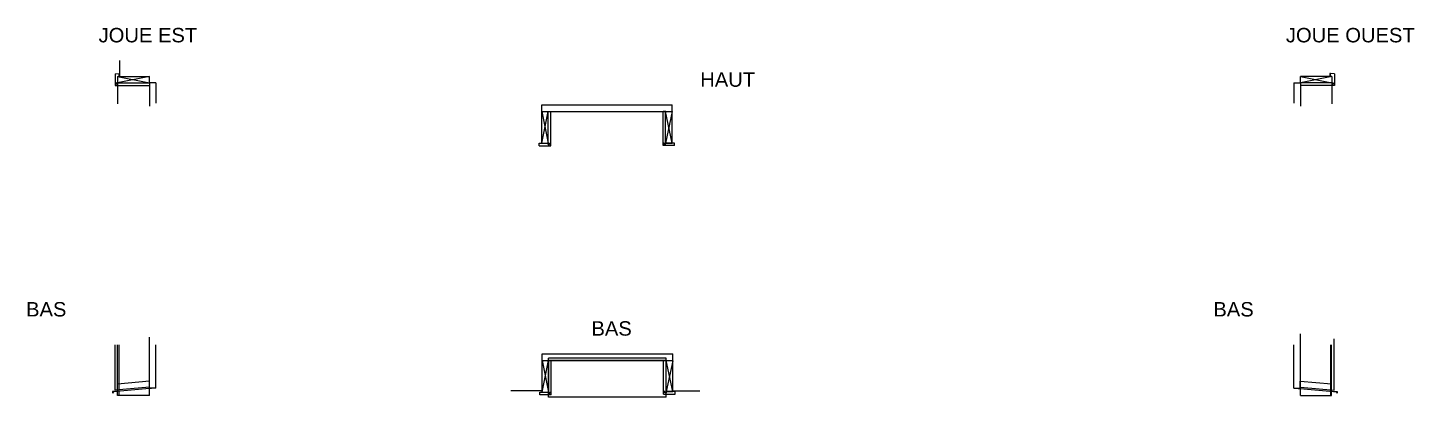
# Model space of a CAD drawing. Header units: millimetres. Extents: x -676 to 20789, y -6551 to 2506.
# Drawn here: x 11183 to 20789, y -5760 to -3199 of the extents above; entities that cross this region are included whole.
import ezdxf

# ---------------------------------------------------------------- set-up
doc = ezdxf.new("R2010")
doc.units = ezdxf.units.MM
doc.layers.get('0').update_dxf_attribs({"lineweight": 25, "true_color": 0xffffff})
for name, color, linetype, lineweight, true_color in [('0 ... Seuil', 178, 'Continuous', 25, 0x000000), ('Baie', 136, 'Continuous', 25, 0x008080), ('Compribande', 2, 'Continuous', 25, 0xffff00), ('Enduit', 42, 'Continuous', 25, 0xcd8900), ('FibreDeBois', 30, 'Continuous', 25, 0xff7f00), ('Montant Précadre', 16, 'Continuous', 25, 0x800000), ('Option Bois Brule ... OptionRecalepinage', 1, 'Continuous', 25, 0xff0000)]:
    doc.layers.add(name, color=color, linetype=linetype, lineweight=lineweight, true_color=true_color)
doc.styles.add('textstyle15', font='')
doc.styles.add('textstyle16', font='')
doc.styles.add('textstyle17', font='')
doc.styles.add('textstyle18', font='')
doc.styles.add('textstyle19', font='')
doc.styles.add('textstyle20', font='')
doc.styles.get('textstyle15').set_extended_font_data('Liberation Sans')
doc.styles.get('textstyle16').set_extended_font_data('Liberation Sans')
doc.styles.get('textstyle17').set_extended_font_data('Liberation Sans')
doc.styles.get('textstyle18').set_extended_font_data('Liberation Sans')
doc.styles.get('textstyle19').set_extended_font_data('Liberation Sans')
doc.styles.get('textstyle20').set_extended_font_data('Liberation Sans')

# ---------------------------------------------------------------- blocks, each defined once
blk = doc.blocks.new('SeuilBaie1_VueDessus')
at = {"layer": '0 ... Seuil'}
for p, q in [((-5, -271), (-5, 0)), ((810, 0), (-5, 0)), ((810, -271), (810, 0)), ((810, -15), (-5, -15)), ((-3.5, -235), (-3.5, -15)), ((808.5, -232), (808.5, -15)), ((-3.5, -235), (-5, -235)), ((810, -271), (-5, -271)), ((810, -232), (808.5, -232))]:
    blk.add_line(p, q, dxfattribs=at)
blk = doc.blocks.new('SeuilBaie1_VueCoupeEst')
at = {"layer": '0 ... Seuil'}
for p, q in [((1, 0), (-0.5, 0)), ((1, -14.9), (-49.2, -14.9)), ((-49.2, -14.9), (-30.2, -231.9)), ((-0.5, 0), (-0.5, -14.9)), ((1, 0), (1, -15)), ((1, -14.9), (23.3, -269.4)), ((20, -231.9), (-30.2, -231.9)), ((18.5, -231.9), (21.9, -270.9)), ((21.9, -270.9), (32.4, -270.9)), ((23.3, -269.4), (28.8, -269.4)), ((24.3, -264.9), (25.3, -263.8)), ((24.3, -264.9), (28.8, -269.4)), ((25.3, -263.8), (32.4, -270.9))]:
    blk.add_line(p, q, dxfattribs=at)
blk = doc.blocks.new('SeuilBaie1_VueCoupeOuest')
at = {"layer": '0 ... Seuil'}
for p, q in [((-1.5, 0), (-1.5, -15)), ((-1.5, 0), (0, 0)), ((0, 0), (0, -14.9)), ((-1.5, -14.9), (-23.8, -269.4)), ((-1.5, -14.9), (48.7, -14.9)), ((48.7, -14.9), (29.4, -234.9)), ((-25.8, -263.8), (-32.9, -270.9)), ((-22.4, -270.9), (-32.9, -270.9)), ((-24.8, -264.9), (-29.3, -269.4)), ((-23.8, -269.4), (-29.3, -269.4)), ((-24.8, -264.9), (-25.8, -263.8)), ((-19.2, -234.9), (-22.4, -270.9)), ((-20.7, -234.9), (29.4, -234.9))]:
    blk.add_line(p, q, dxfattribs=at)

msp = doc.modelspace()

# ---------------------------------------------------------------- hatches: boundary and pattern name
at = {"layer": 'Compribande'}
h = msp.add_hatch(dxfattribs=at)
h.set_pattern_fill('JIS_WOOD', color=256, angle=180, style=0)
h.paths.add_polyline_path([(11819.9, -3535.63), (11816.9, -3535.63), (11816.9, -3516.1), (11819.9, -3516.1)], flags=0)
h = msp.add_hatch(dxfattribs=at)
h.set_pattern_fill('JIS_WOOD', color=256, style=0)
h.paths.add_polyline_path([(20205, -3535.63), (20208, -3535.63), (20208, -3516.1), (20205, -3516.1)], flags=0)

# ---------------------------------------------------------------- linework, layer by layer
for p in [(10091.87, 0), (10191.87, 0)]:
    msp.add_xline(p, (0, 1))
at = {"layer": 'Baie'}
for p, q in [((12070.9, -3580.63), (12025.9, -3580.63)), ((12025.9, -3580.63), (12025.9, -3726.63)), ((12070.9, -3580.63), (12070.9, -3720.54)), ((19955, -3580.63), (20000, -3580.63)), ((19955, -3580.63), (19955, -3720.54)), ((20000, -3580.63), (20000, -3726.63)), ((14744.37, -3779), (14744.37, -3734)), ((14744.37, -3734), (15647.37, -3734)), ((15647.37, -3779), (15647.37, -3734)), ((14744.37, -3779), (15647.37, -3779)), ((12025.9, -5697.63), (12025.9, -5397.63)), ((12070.9, -5697.63), (12070.9, -5397.63)), ((14746.87, -5504.05), (14746.87, -5459.05)), ((14746.87, -5459.05), (15651.87, -5459.05)), ((15651.87, -5504.05), (15651.87, -5459.05)), ((19955, -5697.63), (19955, -5397.63)), ((20000, -5697.63), (20000, -5397.63)), ((14746.87, -5504.05), (15651.87, -5504.05)), ((12070.9, -5697.63), (12025.9, -5697.63)), ((19955, -5697.63), (20000, -5697.63))]:
    msp.add_line(p, q, dxfattribs=at)
at = {"layer": 'Compribande'}
for p, q in [((11816.9, -3535.63), (11816.9, -3516.1)), ((11816.9, -3516.1), (11819.9, -3516.1)), ((11819.9, -3535.63), (11816.9, -3535.63)), ((11819.9, -3516.1), (11819.9, -3535.63)), ((20208, -3516.1), (20205, -3516.1)), ((20205, -3516.1), (20205, -3535.63)), ((20205, -3535.63), (20208, -3535.63)), ((20208, -3535.63), (20208, -3516.1))]:
    msp.add_line(p, q, dxfattribs=at)
at = {"layer": 'Enduit'}
for p, q in [((11819.9, -3425.64), (11819.9, -3535.63)), ((11815.9, -5747.63), (11815.9, -5397.63)), ((20212, -5747.63), (20212, -5397.63)), ((14530, -5714.05), (14746.87, -5714.05)), ((15651.87, -5716.05), (15840, -5716.05))]:
    msp.add_line(p, q, dxfattribs=at)
at = {"layer": 'Montant Précadre'}
for p, q in [((11805.9, -3535.63), (12025.9, -3535.63)), ((11805.9, -3535.63), (12025.9, -3580.63)), ((12025.9, -3535.63), (11805.9, -3580.63)), ((11805.9, -3535.63), (11805.9, -3726.63)), ((12025.9, -3580.63), (12025.9, -3535.63)), ((20219, -3535.63), (20000, -3535.63)), ((20219, -3535.63), (20000, -3580.63)), ((20000, -3580.63), (20000, -3535.63)), ((20000, -3535.63), (20219, -3580.63)), ((20219, -3535.63), (20219, -3726.63)), ((11805.9, -3580.63), (12025.9, -3580.63)), ((12025.9, -3580.63), (12025.9, -3743.26)), ((20219, -3580.63), (20000, -3580.63)), ((20000, -3580.63), (20000, -3743.26)), ((14744.37, -3779), (14789.37, -3779)), ((14744.37, -3779), (14789.37, -3999)), ((14744.37, -3999), (14789.37, -3779)), ((14744.37, -3999), (14744.37, -3779)), ((14789.37, -3999), (14789.37, -3779)), ((15602.37, -3779), (15647.37, -3779)), ((15647.37, -3779), (15602.37, -3998)), ((15647.37, -3998), (15602.37, -3779)), ((15602.37, -3998), (15602.37, -3779)), ((15647.37, -3998), (15647.37, -3779)), ((14744.37, -3999), (14789.37, -3999)), ((15602.37, -3998), (15647.37, -3998)), ((11805.9, -5747.63), (11805.9, -5397.63)), ((12025.9, -5747.63), (12025.9, -5397.63)), ((20000, -5747.63), (20000, -5397.63)), ((20217, -5747.63), (20217, -5397.63)), ((14746.87, -5724.05), (14746.87, -5504.05)), ((14746.87, -5504.05), (14791.87, -5504.05)), ((14746.87, -5504.05), (14791.87, -5724.05)), ((14746.87, -5724.05), (14791.87, -5504.05)), ((14791.87, -5724.05), (14791.87, -5504.05)), ((15606.87, -5721.05), (15606.87, -5504.05)), ((15606.87, -5504.05), (15651.87, -5504.05)), ((15651.87, -5721.05), (15606.87, -5504.05)), ((15651.87, -5507.05), (15606.87, -5721.05)), ((15651.87, -5721.05), (15651.87, -5504.05)), ((12025.9, -5747.63), (11805.9, -5747.63)), ((14746.87, -5724.05), (14791.87, -5724.05)), ((15606.87, -5721.05), (15651.87, -5721.05)), ((20000, -5747.63), (20217, -5747.63))]:
    msp.add_line(p, q, dxfattribs=at)
at = {"layer": 'Option Bois Brule ... OptionRecalepinage'}
for p, q in [((11787.9, -3518.63), (11816.9, -3516.1)), ((11787.9, -3518.63), (11787.9, -3598.63)), ((11805.9, -3535.63), (11805.9, -3580.63)), ((11808.9, -3535.63), (11822.9, -3535.63)), ((11816.9, -3535.63), (11816.9, -3515.83)), ((20219, -3535.63), (20205, -3535.63)), ((20208, -3535.63), (20208, -3515.83)), ((20237, -3518.63), (20208, -3516.1)), ((20219, -3535.63), (20219, -3580.63)), ((20237, -3518.63), (20237, -3598.63)), ((11787.9, -3598.63), (12025.9, -3598.63)), ((11805.9, -3580.63), (11796.9, -3580.63)), ((11796.9, -3580.63), (11796.9, -3589.63)), ((11796.9, -3589.63), (11805.9, -3589.63)), ((11805.9, -3580.63), (12025.9, -3580.63)), ((11805.9, -3589.63), (11805.9, -3598.63)), ((20222, -3580.63), (20000, -3580.63)), ((20237, -3598.63), (20000, -3598.63)), ((20219, -3589.63), (20219, -3598.63)), ((20228, -3589.63), (20219, -3589.63)), ((20222, -3580.63), (20228, -3580.63)), ((20228, -3580.63), (20228, -3589.63)), ((14789.37, -3779.13), (14807.37, -3779)), ((14789.37, -4008), (14789.37, -3779)), ((14807.37, -4017), (14807.37, -3779)), ((15584.37, -4016), (15584.37, -3779)), ((15604.37, -3779.13), (15586.37, -3779)), ((15602.37, -4007), (15602.37, -3779)), ((14727.37, -4017), (14727.37, -3999)), ((14727.37, -3999), (14789.37, -3999)), ((14727.37, -4017), (14807.37, -4017)), ((14789.37, -4008), (14798.37, -4008)), ((14798.37, -3999), (14807.37, -3999)), ((14798.37, -4008), (14798.37, -3999)), ((15593.37, -3998), (15584.37, -3998)), ((15664.37, -4016), (15584.37, -4016)), ((15593.37, -4007), (15593.37, -3998)), ((15602.37, -4007), (15593.37, -4007)), ((15664.37, -3998), (15602.37, -3998)), ((15664.37, -4016), (15664.37, -3998)), ((12025.9, -5689.1), (12025.9, -5343.39)), ((20000, -5689.1), (20000, -5319.5)), ((20235, -5709.66), (20235, -5356)), ((11787.9, -5709.92), (11787.9, -5397.63)), ((14791.87, -5504.05), (14813.87, -5504.05)), ((14809.87, -5742.05), (14809.87, -5504.05)), ((15588.87, -5739.05), (15588.87, -5504.05)), ((12025.9, -5689.1), (11787.9, -5709.92)), ((14729.87, -5724.05), (14791.87, -5724.05)), ((14729.87, -5742.05), (14729.87, -5724.05)), ((14809.87, -5742.05), (14729.87, -5742.05)), ((14791.87, -5724.05), (14791.87, -5733.05)), ((14791.87, -5733.05), (14800.87, -5733.05)), ((14800.87, -5724.05), (14809.87, -5724.05)), ((14800.87, -5733.05), (14800.87, -5724.05)), ((15597.87, -5721.05), (15588.87, -5721.05)), ((15588.87, -5739.05), (15668.87, -5739.05)), ((15597.87, -5730.05), (15597.87, -5721.05)), ((15606.87, -5730.05), (15597.87, -5730.05)), ((15606.87, -5721.05), (15606.87, -5730.05)), ((15668.87, -5721.05), (15606.87, -5721.05)), ((15668.87, -5739.05), (15668.87, -5721.05)), ((20000, -5689.1), (20235, -5709.66))]:
    msp.add_line(p, q, dxfattribs=at)

# ---------------------------------------------------------------- block references
at = {"layer": '0 ... Seuil'}
msp.add_blockref('SeuilBaie1_VueDessus', (14796.87, -5489.05), dxfattribs=at)
at = {"layer": '0 ... Seuil', "yscale": -1, "rotation": 270}
msp.add_blockref('SeuilBaie1_VueCoupeEst', (19985, -5698.13), dxfattribs=at)
at = {"layer": 'FibreDeBois', "yscale": -1, "rotation": 90}
msp.add_blockref('SeuilBaie1_VueCoupeOuest', (12040.9, -5697.63), dxfattribs=at)

# ---------------------------------------------------------------- texts
at = {"char_height": 100, "attachment_point": 1}
for s, insert, style in [('JOUE EST', (11674.1, -3200), 'textstyle19'), ('JOUE OUEST', (19900, -3200), 'textstyle17'), ('HAUT', (15842.27, -3507.87), 'textstyle15'), ('BAS', (11171.51, -5100), 'textstyle20'), ('BAS', (19397.4, -5100), 'textstyle18'), ('BAS\\P', (15088.55, -5232.93), 'textstyle16')]:
    msp.add_mtext(s, dxfattribs=dict(at, insert=insert, style=style))

doc.saveas('drawing.dxf')
